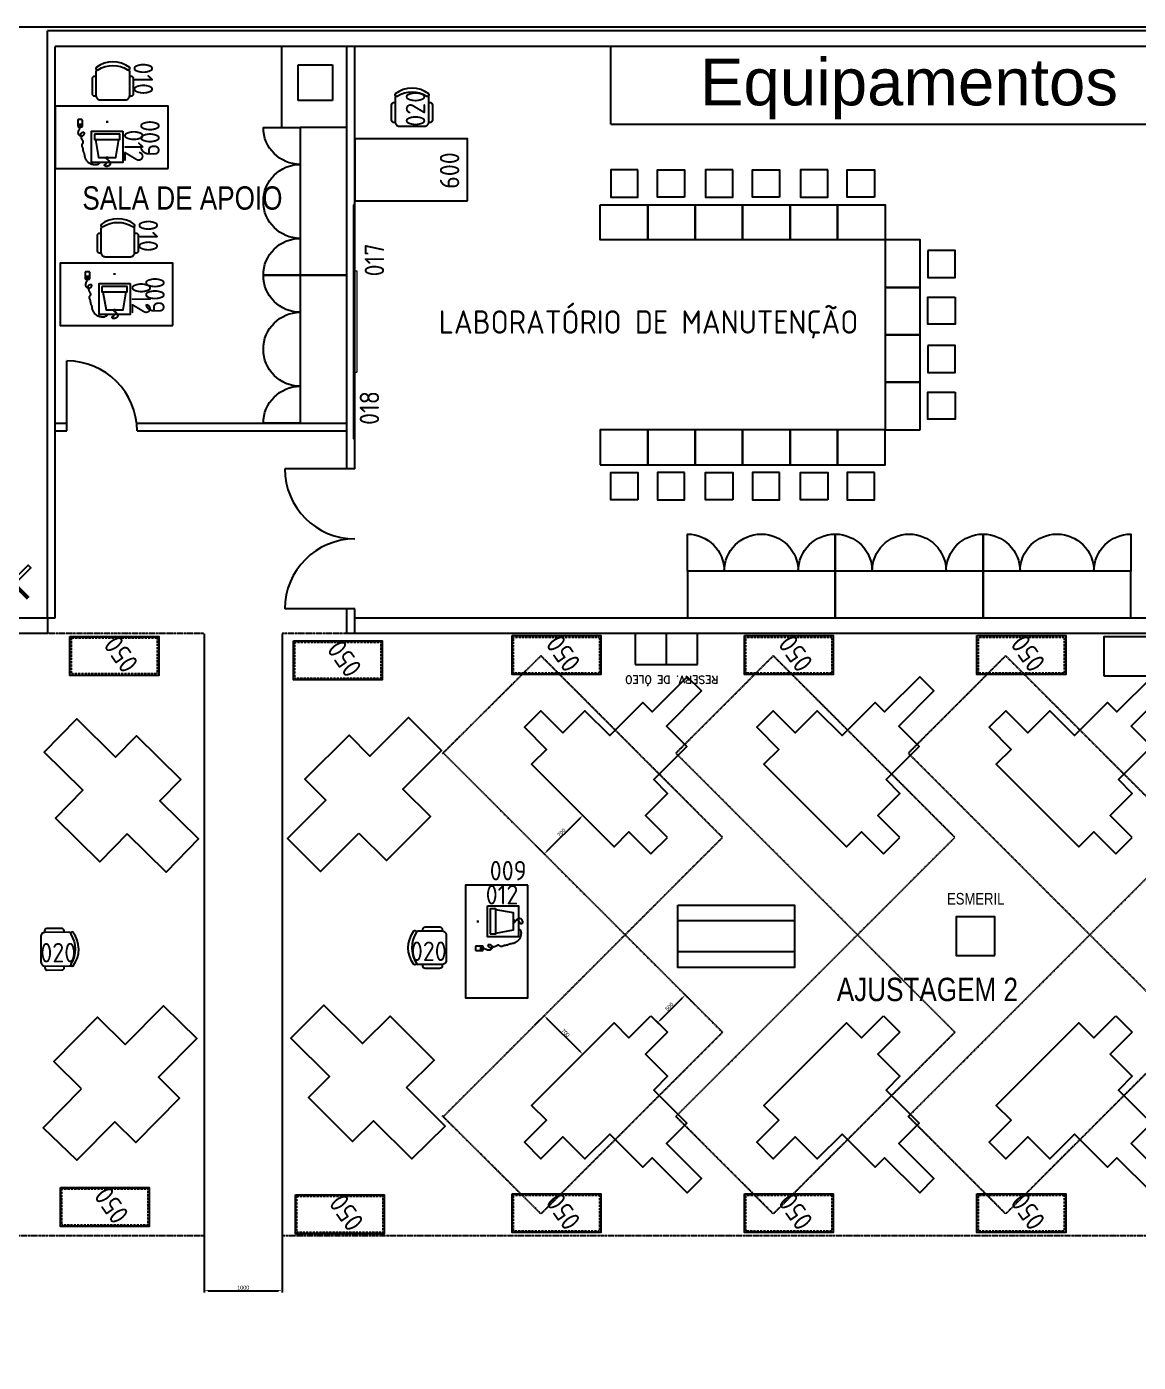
# Model space of a CAD drawing. Header units: millimetres. Extents: x 18768 to 1484868, y -11027 to 520152.
# Drawn here: x 1398761 to 1413044, y 156660 to 173819 of the extents above; entities that cross this region are included whole.
import ezdxf
from ezdxf.enums import TextEntityAlignment as Align

# ---------------------------------------------------------------- set-up
doc = ezdxf.new("R2010")
doc.units = ezdxf.units.MM
for name, pattern in [('DASHED2', [9.525, 6.35, -3.175]), ('DIVIDE', [2.15, 1.5, -0.2, 0.05, -0.15, 0.05, -0.2]), ('HIDDEN', [0.375, 0.25, -0.125]), ('HIDDEN2', [4.7625, 3.175, -1.5875])]:
    doc.linetypes.add(name, pattern=pattern)
for name, color, linetype in [('3-MAQUINAS', 5, 'Continuous'), ('4-MOBILIA', 4, 'Continuous'), ('8-TEXTO-DETALHES', 6, 'Continuous'), ('L025-CONTORNO', 7, 'Continuous'), ('L025-IMAGIN', 1, 'DIVIDE'), ('L025-TEXTO', 7, 'Continuous'), ('L035-ARRANJO-ADQUIRIR', 102, 'Continuous'), ('L035-ARRANJO-EXISTENTE', 180, 'Continuous'), ('L035-TEXTO', 40, 'Continuous'), ('PAREDES', 7, 'Continuous')]:
    doc.layers.add(name, color=color, linetype=linetype)
doc.layers.add('L035-DEMOLIÇÃO', color=40, linetype='Continuous', plot=False)
doc.styles.add('ISO-CP--25', font='isocp.shx', dxfattribs={"height": 250})
doc.styles.add('ISO-CP--35', font='isocp.shx', dxfattribs={"height": 350})
doc.styles.add('ROMANS', font='romans', dxfattribs={"width": 0.8, "height": 300})
doc.styles.get("Standard").update_dxf_attribs({"font": 'arial.ttf'})
doc.dimstyles.new('Anotativo', dxfattribs={"dimscale": 0, "dimtxt": 2.5, "dimasz": 2.5, "dimexe": 1.25, "dimexo": 0.625, "dimtad": 1, "dimtxsty": 'Standard', "dimcen": 2.5, "dimadec": 0, "dimazin": 0, "dimtfac": 1, "dimtmove": 0, "dimatfit": 3, "dimfxl": 1, "dimarcsym": 0})

# ---------------------------------------------------------------- blocks, each defined once
blk = doc.blocks.new('Bicicleta')
for points in [[(-1.142, 1.121), (-1.121, 1.142), (-0.944, 0.965), (-0.965, 0.944)], [(-0.788, 0.767), (-0.767, 0.788), (-0.944, 0.965), (-0.965, 0.944)], [(-0.011, -0.011), (0.011, 0.011), (-0.166, 0.187), (-0.187, 0.166)]]:
    blk.add_hatch(color=256).paths.add_polyline_path(points)
for p, q in [((-0.965, 0.944), (-1.142, 1.121)), ((-0.944, 0.965), (-1.121, 1.142)), ((-0.965, 0.944), (-0.788, 0.767)), ((-0.944, 0.965), (-0.767, 0.788)), ((-0.166, 0.187), (0.011, 0.011)), ((-0.187, 0.166), (-0.011, -0.011))]:
    blk.add_line(p, q)
at = {"color": 1}
for points in [[(-0.707, 0.636), (-1.167, 1.096), (-1.096, 1.167), (-0.636, 0.707)], [(-0.518, 0.589), (-0.177, 0.247), (0, 0.424), (0.035, 0.389), (-0.389, -0.035), (-0.424, 0), (-0.247, 0.177), (-0.615, 0.545)]]:
    blk.add_lwpolyline(points, dxfattribs=at)
blk.add_lwpolyline([(-0.714, 0.556, -0.686338), (-0.736, 0.607), (-0.595, 0.749, -0.686338), (-0.544, 0.726, 0.152911), (-0.499, 0.552, -0.794326), (-0.54, 0.511, 0.152911)], format="xyb", close=True, dxfattribs=at)
blk = doc.blocks.new('BL_SENAI_id9320211380')
at = {"layer": 'L035-ARRANJO-ADQUIRIR', "color": 0}
for points in [[(-38, 199), (-58, 199, 0.414214), (-88, 169), (-88, -21, 0.414214), (-58, -51), (-38, -51)], [(388, -137, 0.129448), (395, -110), (395, 195, 0.414214), (341, 249), (16, 249, 0.414214), (-38, 195), (-38, -112, 0.120944), (-32, -137)], [(395, -51), (415, -51, 0.414214), (445, -21), (445, 169, 0.414214), (415, 199), (395, 199)], [(368, -137, -0.290756), (-12, -137, 0.829608), (-38, -166, 0.333333), (394, -166, 0.829608), (368, -137)]]:
    blk.add_lwpolyline(points, format="xyb", dxfattribs=at)
at = {"layer": 'L025-TEXTO', "style": 'ISO-CP--25'}
blk.add_attdef('rmp_mt_codmaterial', (15, 15), '', height=40, dxfattribs=at)
at = {"layer": 'L025-TEXTO', "style": 'ISO-CP--25', "flags": 1}
for tag in ['rmp_mt_nomeunid', 'rmp_mt_potencia', 'rmp_mt_cod']:
    blk.add_attdef(tag, (15, 15), '', height=40, dxfattribs=at)
blk = doc.blocks.new('BL_SENAI_id9320220810')
at = {"layer": 'L025-CONTORNO', "color": 0}
blk.add_lwpolyline([(-688, 238), (112, 238), (112, 1688), (-688, 1688)], close=True, dxfattribs=at)
at = {"layer": 'L025-TEXTO', "style": 'ISO-CP--25'}
blk.add_attdef('rmp_mt_codmaterial', (15, 15), '', height=40, dxfattribs=at)
at = {"layer": 'L025-TEXTO', "style": 'ISO-CP--25', "flags": 1}
for tag in ['rmp_mt_nomeunid', 'rmp_mt_potencia', 'rmp_mt_cod']:
    blk.add_attdef(tag, (15, 15), '', height=40, dxfattribs=at)
blk = doc.blocks.new('*D274')
at = {"color": 0, "lineweight": -2, "transparency": 16777216}
for p, q in [((1405292, 160994), (1405429, 161130)), ((1405871, 160653), (1405446, 161077)), ((1405787, 160499), (1405924, 160635))]:
    blk.add_line(p, q, dxfattribs=at)
at = {"color": 0, "lineweight": 15, "transparency": 16777216}
for points in [[(1405452, 161083), (1405440, 161071), (1405411, 161112)], [(1405877, 160659), (1405865, 160647), (1405906, 160617)]]:
    blk.add_solid(points, dxfattribs=at)
at = {"layer": 'DEFPOINTS', "color": 0, "lineweight": 15, "transparency": 16777216}
for p in [(1405284, 160985), (1405411, 161112), (1405779, 160490)]:
    blk.add_point(p, dxfattribs=at)
at = {"color": 0, "transparency": 16777216, "insert": (1405685, 160892), "char_height": 50, "attachment_point": 5, "rotation": 315}
blk.add_mtext('700', dxfattribs=at)
blk = doc.blocks.new('*D275')
at = {"color": 0, "lineweight": -2, "transparency": 16777216}
for p, q in [((1406905, 161061), (1407188, 161344)), ((1407339, 161263), (1407205, 161397)), ((1406986, 160909), (1406852, 161043))]:
    blk.add_line(p, q, dxfattribs=at)
at = {"color": 0, "lineweight": 15, "transparency": 16777216}
for points in [[(1407182, 161350), (1407194, 161338), (1407223, 161379)], [(1406899, 161067), (1406911, 161055), (1406869, 161025)]]:
    blk.add_solid(points, dxfattribs=at)
at = {"layer": 'DEFPOINTS', "color": 0, "lineweight": 15, "transparency": 16777216}
for p in [(1407223, 161379), (1407348, 161254), (1406995, 160900)]:
    blk.add_point(p, dxfattribs=at)
at = {"color": 0, "transparency": 16777216, "insert": (1407019, 161229), "char_height": 50, "attachment_point": 5, "rotation": 45}
blk.add_mtext('500', dxfattribs=at)
blk = doc.blocks.new('BL_SENAI_id9320230820')
at = {"layer": 'L035-ARRANJO-EXISTENTE', "color": 0}
blk.add_lwpolyline([(-449, -183), (691, -183), (691, 317), (-449, 317)], close=True, dxfattribs=at)
at = {"layer": 'L035-ARRANJO-EXISTENTE', "color": 0, "linetype": 'HIDDEN2'}
blk.add_lwpolyline([(-431, -165), (673, -165), (673, 299), (-431, 299)], close=True, dxfattribs=at)
at = {"layer": 'L025-TEXTO', "style": 'ISO-CP--25'}
blk.add_attdef('rmp_mt_codmaterial', (15, 15), '', height=40, dxfattribs=at)
at = {"layer": 'L025-TEXTO', "style": 'ISO-CP--25', "flags": 1}
for tag in ['rmp_mt_nomeunid', 'rmp_mt_potencia', 'rmp_mt_cod']:
    blk.add_attdef(tag, (15, 15), '', height=40, dxfattribs=at)
blk = doc.blocks.new('BL_SENAI_id9320210400')
at = {"layer": 'L035-ARRANJO-ADQUIRIR', "color": 0}
for points in [[(-690, 550, -0.290756), (-310, 550, 0.829608), (-284, 579, 0.333333), (-716, 579, 0.829608), (-690, 550)], [(-710, 550, 0.129448), (-717, 523), (-717, 219, 0.414214), (-663, 164), (-338, 164, 0.414214), (-284, 219), (-284, 525, 0.120944), (-290, 550)], [(-717, 464), (-737, 464, 0.414214), (-767, 434), (-767, 244, 0.414214), (-737, 214), (-717, 214)], [(-284, 214), (-264, 214, 0.414214), (-234, 244), (-234, 434, 0.414214), (-264, 464), (-284, 464)]]:
    blk.add_lwpolyline(points, format="xyb", dxfattribs=at)
at = {"layer": 'L025-TEXTO', "style": 'ISO-CP--25'}
blk.add_attdef('rmp_mt_codmaterial', (15, 15), '', height=40, dxfattribs=at)
at = {"layer": 'L025-TEXTO', "style": 'ISO-CP--25', "flags": 1}
for tag in ['rmp_mt_nomeunid', 'rmp_mt_potencia', 'rmp_mt_cod']:
    blk.add_attdef(tag, (15, 15), '', height=40, dxfattribs=at)
blk = doc.blocks.new('*D276')
at = {"color": 0, "lineweight": -2, "transparency": 16777216}
for p, q in [((1405787, 163805), (1405924, 163668)), ((1405871, 163651), (1405446, 163226)), ((1405292, 163310), (1405429, 163173))]:
    blk.add_line(p, q, dxfattribs=at)
at = {"color": 0, "lineweight": 15, "transparency": 16777216}
for points in [[(1405865, 163657), (1405877, 163645), (1405906, 163686)], [(1405440, 163232), (1405452, 163221), (1405411, 163191)]]:
    blk.add_solid(points, dxfattribs=at)
at = {"layer": 'DEFPOINTS', "color": 0, "lineweight": 15, "transparency": 16777216}
for p in [(1405779, 163813), (1405284, 163318), (1405411, 163191)]:
    blk.add_point(p, dxfattribs=at)
at = {"color": 0, "transparency": 16777216, "insert": (1405632, 163465), "char_height": 50, "attachment_point": 5, "rotation": 45}
blk.add_mtext('700', dxfattribs=at)
blk = doc.blocks.new('BL_SENAI_id9300159197')
at = {"layer": 'L025-CONTORNO', "color": 0, "linetype": 'HIDDEN', "lineweight": 9}
blk.add_lwpolyline([(-650, -50), (650, -50), (650, 0), (-650, 0)], close=True, dxfattribs=at)
at = {"layer": 'L025-TEXTO', "lineweight": 9, "style": 'ISO-CP--25'}
blk.add_attdef('rmp_mt_codmaterial', (15, 15), '', height=40, dxfattribs=at)
at = {"layer": 'L025-TEXTO', "lineweight": 9, "style": 'ISO-CP--25', "flags": 1}
for tag in ['rmp_mt_nomeunid', 'rmp_mt_potencia', 'rmp_mt_cod']:
    blk.add_attdef(tag, (15, 15), '', height=40, dxfattribs=at)
blk = doc.blocks.new('BL_SENAI_id9320290690')
at = {"layer": 'L025-CONTORNO', "color": 0}
blk.add_lwpolyline([(-3131, 134), (-131, 134), (-131, 152), (-3131, 152)], close=True, dxfattribs=at)
at = {"layer": 'L025-TEXTO', "style": 'ISO-CP--25'}
blk.add_attdef('rmp_mt_codmaterial', (15, 15), '', height=40, dxfattribs=at)
at = {"layer": 'L025-TEXTO', "style": 'ISO-CP--25', "flags": 1}
for tag in ['rmp_mt_nomeunid', 'rmp_mt_potencia', 'rmp_mt_cod']:
    blk.add_attdef(tag, (15, 15), '', height=40, dxfattribs=at)
blk = doc.blocks.new('BL_SENAI_id9370710510')
at = {"layer": 'L035-ARRANJO-ADQUIRIR', "color": 0}
for p, q in [((542, 174), (498, 174)), ((185, 107), (161, 107)), ((173, 95), (173, 119)), ((491, 168), (491, 85)), ((491, 142), (549, 142)), ((491, 141), (549, 141)), ((495, 168), (495, 145)), ((511, 168), (495, 168)), ((495, 145), (511, 145)), ((498, 78), (542, 78)), ((511, 145), (511, 168)), ((529, 168), (512, 168)), ((512, 168), (512, 145)), ((512, 145), (529, 145)), ((529, 145), (529, 168)), ((530, 168), (530, 145)), ((546, 168), (530, 168)), ((530, 145), (546, 145)), ((546, 145), (546, 168)), ((549, 85), (549, 168))]:
    blk.add_line(p, q, dxfattribs=at)
for points in [[(-27, 229), (-27, 629), (373, 629), (373, 229)], [(162, 566), (184, 566), (184, 581), (162, 581)], [(335, 266), (335, 336), (10, 336), (10, 266)]]:
    blk.add_lwpolyline(points, close=True, dxfattribs=at)
for points in [[(323, 336), (283, 566), (63, 566), (23, 336)], [(173, 581), (172, 586), (170, 590), (168, 593), (165, 596), (162, 598), (160, 599), (158, 600), (156, 602), (154, 603), (153, 604), (152, 606), (152, 607), (152, 609), (151, 610), (151, 611), (150, 612), (149, 613), (148, 614), (146, 615), (145, 616), (143, 617), (141, 618), (139, 620), (138, 622), (136, 624), (135, 627), (134, 630), (133, 633), (133, 637), (133, 640), (133, 644), (133, 647), (134, 650), (134, 653), (135, 656), (137, 658), (138, 661), (140, 663), (142, 665), (144, 667), (146, 668), (148, 670), (151, 671), (153, 672), (156, 673), (158, 674), (160, 675), (162, 676), (164, 676), (166, 677), (168, 678), (170, 678), (172, 679), (174, 679), (175, 679), (177, 680), (179, 680), (180, 680), (182, 680), (183, 680), (185, 680), (187, 680), (189, 679), (190, 679), (192, 678), (194, 678), (195, 677), (197, 676), (199, 675), (200, 674), (201, 672), (203, 671), (204, 670), (205, 669), (205, 667), (206, 666), (206, 665), (206, 664), (206, 663), (206, 662), (205, 660), (205, 659), (204, 658), (203, 658), (201, 657), (200, 656), (199, 655), (197, 654), (196, 653), (194, 653), (193, 652), (191, 651), (190, 650), (189, 649), (187, 648), (186, 647), (185, 645), (184, 644), (183, 642), (182, 640), (181, 637), (179, 635), (176, 632), (173, 629)], [(268, 629), (272, 638), (277, 645), (282, 650), (288, 655), (294, 657), (300, 659), (307, 661), (313, 661), (320, 662), (326, 662), (332, 661), (338, 661), (343, 660), (349, 659), (355, 658), (360, 657), (366, 656), (371, 654), (377, 652), (382, 651), (387, 649), (392, 646), (397, 644), (402, 641), (406, 637), (411, 634), (415, 630), (419, 626), (422, 621), (426, 617), (430, 612), (433, 607), (437, 602), (440, 597), (443, 591), (447, 586), (449, 580), (452, 575), (454, 570), (456, 565), (457, 560), (458, 555), (459, 550), (460, 545), (460, 540), (461, 535), (461, 531), (462, 526), (464, 521), (466, 516), (467, 511), (470, 507), (472, 502), (474, 496), (475, 491), (477, 486), (478, 481), (479, 475), (480, 470), (481, 465), (481, 459), (482, 454), (483, 449), (484, 445), (486, 440), (487, 436), (489, 432), (491, 428), (492, 425), (494, 421), (495, 418), (496, 415), (496, 411), (496, 408), (496, 405), (495, 402), (494, 398), (493, 395), (492, 393), (490, 390), (488, 387), (486, 385), (484, 382), (482, 380), (481, 377), (480, 375), (479, 372), (479, 369), (479, 366), (479, 362), (481, 359), (482, 355), (484, 352), (486, 348), (488, 345), (490, 342), (492, 338), (493, 336), (495, 333), (497, 331), (498, 329), (499, 327), (500, 326), (501, 325), (501, 325), (501, 324), (501, 324), (501, 324), (501, 324), (500, 323), (500, 322), (501, 319), (501, 316), (502, 312), (503, 308), (504, 303), (505, 298), (506, 293), (507, 287), (508, 283), (509, 278), (510, 275), (511, 271), (511, 268), (511, 265), (510, 262), (509, 259), (507, 257), (505, 254), (502, 251), (498, 248), (495, 246), (491, 244), (487, 242), (483, 241), (480, 241), (477, 241), (475, 242), (473, 243), (471, 245), (470, 247), (469, 250), (469, 253), (469, 256), (469, 259), (470, 262), (471, 265), (472, 268), (473, 271), (475, 274), (477, 277), (479, 280), (482, 283), (485, 286), (488, 289), (491, 291), (495, 293), (498, 294), (503, 294), (507, 293), (512, 292), (517, 290), (522, 287), (527, 283), (531, 279), (536, 274), (539, 269), (542, 263), (543, 257), (544, 251), (544, 245), (543, 239), (542, 233), (540, 227), (538, 221), (536, 216), (533, 210), (530, 205), (528, 199), (525, 194), (523, 189), (521, 183), (520, 177), (520, 174)]]:
    blk.add_lwpolyline(points, dxfattribs=at)
for centre, start, end in [((498, 168), 90, 180), ((542, 168), 0, 90), ((498, 85), 180, 270), ((542, 85), 270, 0)]:
    blk.add_arc(centre, 6.72, start, end, dxfattribs=at)
at = {"layer": 'L025-TEXTO', "style": 'ISO-CP--25'}
blk.add_attdef('rmp_mt_codmaterial', (15, 15), '', height=40, dxfattribs=at)
at = {"layer": 'L025-TEXTO', "style": 'ISO-CP--25', "flags": 1}
for tag in ['rmp_mt_nomeunid', 'rmp_mt_potencia', 'rmp_mt_cod']:
    blk.add_attdef(tag, (15, 15), '', height=40, dxfattribs=at)
blk = doc.blocks.new('*D314')
at = {"layer": 'DEFPOINTS', "color": 0, "linetype": 'ByBlock', "lineweight": 15, "transparency": 16777216}
for p in [(1401043, 166025), (1402043, 166025), (1402043, 157580)]:
    blk.add_point(p, dxfattribs=at)
at = {"layer": 'PAREDES', "color": 0, "linetype": 'ByBlock', "lineweight": -2, "transparency": 16777216}
for p, q in [((1401043, 166012), (1401043, 157555)), ((1402043, 166012), (1402043, 157555)), ((1401093, 157580), (1401993, 157580))]:
    blk.add_line(p, q, dxfattribs=at)
at = {"layer": 'PAREDES', "color": 0, "linetype": 'ByBlock', "lineweight": 15, "transparency": 16777216}
for points in [[(1401093, 157588), (1401093, 157572), (1401043, 157580)], [(1401993, 157588), (1401993, 157572), (1402043, 157580)]]:
    blk.add_solid(points, dxfattribs=at)
at = {"layer": 'PAREDES', "color": 0, "linetype": 'ByBlock', "lineweight": 15, "transparency": 16777216, "insert": (1401543, 157618), "char_height": 50, "attachment_point": 5}
blk.add_mtext('1000', dxfattribs=at)

msp = doc.modelspace()

# ---------------------------------------------------------------- linework, layer by layer
for p, q in [((1402040, 172524.6), (1402040, 173564.6)), ((1406265, 172564.6), (1406265, 173564.6)), ((1402250, 173330), (1402690, 173330)), ((1402250, 172870), (1402250, 173330)), ((1402690, 173330), (1402690, 172870)), ((1402690, 172870), (1402250, 172870)), ((1406265, 172564.6), (1413153.298, 172564.6)), ((1399278.496, 168624.6), (1399278.496, 169524.6)), ((1402977.67, 168138.889), (1402077.67, 168138.889)), ((1402977.67, 166338.889), (1402077.67, 166338.889)), ((1399026.446, 166224.6), (1399026.446, 166024.6)), ((1406782.627, 163191.205), (1406994.759, 163403.337)), ((1409768.592, 163191.205), (1409980.724, 163403.337)), ((1412754.557, 163191.205), (1412966.689, 163403.337)), ((1407127.537, 162333.941), (1408627.537, 162333.941)), ((1408627.537, 161933.941), (1407127.537, 161933.941)), ((1406782.627, 161112.311), (1406994.759, 160900.179)), ((1409768.592, 161112.311), (1409980.724, 160900.179)), ((1412754.557, 161112.311), (1412966.689, 160900.179))]:
    msp.add_line(p, q)
at = {"color": 1}
msp.add_line((1399026.446, 166224.6), (1399026.446, 166024.6), dxfattribs=at)
at = {"color": 1, "linetype": 'DASHED2'}
for p, q in [((1405368.413, 165736.789), (1404097.544, 164473.34)), ((1407701.865, 163403.337), (1405368.413, 165736.789)), ((1408354.378, 165736.789), (1407102.799, 164485.21)), ((1410687.83, 163403.337), (1408354.378, 165736.789)), ((1411340.343, 165736.789), (1410088.764, 164485.21)), ((1413673.795, 163403.337), (1411340.343, 165736.789)), ((1404116.834, 164485.21), (1406450.286, 162151.758)), ((1407102.799, 164485.21), (1409436.251, 162151.758)), ((1410088.764, 164485.21), (1412422.216, 162151.758)), ((1406450.286, 162151.758), (1407701.865, 163403.337)), ((1409436.251, 162151.758), (1410687.83, 163403.337)), ((1412422.216, 162151.758), (1413673.795, 163403.337)), ((1404116.834, 159818.305), (1406450.286, 162151.758)), ((1406450.286, 162151.758), (1407701.865, 160900.179)), ((1407102.799, 159818.305), (1409436.251, 162151.758)), ((1409436.251, 162151.758), (1410687.83, 160900.179)), ((1410088.764, 159818.305), (1412422.216, 162151.758)), ((1412422.216, 162151.758), (1413673.795, 160900.179)), ((1407701.865, 160900.179), (1405368.413, 158566.726)), ((1410687.83, 160900.179), (1408354.378, 158566.726)), ((1413673.795, 160900.179), (1411340.343, 158566.726)), ((1405368.413, 158566.726), (1404097.544, 159830.176)), ((1408354.378, 158566.726), (1407102.799, 159818.305)), ((1411340.343, 158566.726), (1410088.764, 159818.305))]:
    msp.add_line(p, q, dxfattribs=at)
at = {"color": 2}
for points in [[(1402276.446, 170624.6), (1401801.446, 170624.6, -0.414213562), (1402276.446, 171099.6, -0.414213562), (1401801.446, 171574.6, -0.414213562), (1402276.446, 172049.6, -0.414213562), (1401801.446, 172524.6), (1402276.446, 172524.6)], [(1402276.446, 168724.6), (1401801.446, 168724.6, -0.414213562), (1402276.446, 169199.6, -0.414213562), (1401801.446, 169674.6, -0.414213562), (1402276.446, 170149.6, -0.414213562), (1401801.446, 170624.6), (1402276.446, 170624.6)], [(1407250, 166824.6), (1407250, 167299.6, -0.414213562), (1407725, 166824.6, -0.414213562), (1408200, 167299.6, -0.414213562), (1408675, 166824.6, -0.414213562), (1409150, 167299.6), (1409150, 166824.6)], [(1409150, 166824.6), (1409150, 167299.6, -0.414213562), (1409625, 166824.6, -0.414213562), (1410100, 167299.6, -0.414213562), (1410575, 166824.6, -0.414213562), (1411050, 167299.6), (1411050, 166824.6)], [(1411050, 166824.6), (1411050, 167299.6, -0.414213562), (1411525, 166824.6, -0.414213562), (1412000, 167299.6, -0.414213562), (1412475, 166824.6, -0.414213562), (1412950, 167299.6), (1412950, 166824.6)]]:
    msp.add_lwpolyline(points, format="xyb", dxfattribs=at)
for points in [[(1402876.446, 170624.6), (1402876.446, 172524.6), (1402276.446, 172524.6), (1402276.446, 170624.6)], [(1402876.446, 168724.6), (1402876.446, 170624.6), (1402276.446, 170624.6), (1402276.446, 168724.6)], [(1407250, 166224.6), (1409150, 166224.6), (1409150, 166824.6), (1407250, 166824.6)], [(1409150, 166224.6), (1411050, 166224.6), (1411050, 166824.6), (1409150, 166824.6)], [(1411050, 166224.6), (1412950, 166224.6), (1412950, 166824.6), (1411050, 166824.6)], [(1412599.702, 165478.056), (1413599.702, 165478.056), (1413599.702, 165978.056), (1412599.702, 165978.056)], [(1400052.106, 163447.076), (1399701.306, 163090.791), (1399131.25, 163652.072), (1399482.05, 164008.356), (1398983.251, 164499.477), (1399404.212, 164927.019), (1399903.008, 164435.896), (1400169.617, 164706.673), (1400739.67, 164145.389), (1400473.061, 163874.612), (1400969.233, 163386.073), (1400550.905, 162955.955)], [(1403029.53, 163458.623), (1403383.083, 163105.069), (1403948.769, 163670.755), (1403595.215, 164024.308), (1404090.19, 164519.283), (1403665.926, 164943.547), (1403170.954, 164448.57), (1402902.253, 164717.27), (1402336.571, 164151.582), (1402605.271, 163882.881), (1402112.904, 163390.509), (1402534.555, 162963.648)], [(1407127.537, 162533.941), (1408627.537, 162533.941), (1408627.537, 161733.941), (1407127.537, 161733.941)], [(1411202.509, 161883.941), (1411202.509, 162383.941), (1410702.509, 162383.941), (1410702.509, 161883.941)], [(1399465.538, 160172.058), (1399109.253, 160522.858), (1399670.534, 161092.914), (1400026.819, 160742.114), (1400517.94, 161240.913), (1400945.482, 160819.952), (1400454.358, 160321.156), (1400725.135, 160054.547), (1400163.851, 159484.494), (1399893.075, 159751.103), (1399404.536, 159254.931), (1398974.417, 159673.259)], [(1403641.482, 160188.253), (1403995.036, 160541.806), (1403429.35, 161107.492), (1403075.797, 160753.938), (1402580.822, 161248.913), (1402156.558, 160824.649), (1402651.535, 160329.677), (1402382.835, 160060.976), (1402948.523, 159495.294), (1403217.224, 159763.994), (1403709.596, 159271.627), (1404136.457, 159693.278)]]:
    msp.add_lwpolyline(points, close=True)
for points in [[(1406994.759, 163403.337), (1406711.916, 163686.18), (1406994.759, 163969.022), (1406817.982, 164145.799), (1407242.246, 164570.063), (1406980.616, 164831.693), (1407433.165, 165284.241), (1407249.317, 165468.089), (1406796.769, 165015.54), (1406676.561, 165135.748), (1406252.297, 164711.484), (1405934.098, 165029.682), (1405651.256, 164746.84), (1405368.413, 165029.682), (1405156.281, 164817.55), (1405439.124, 164534.708), (1405248.205, 164343.789), (1406308.865, 163283.129), (1406499.784, 163474.048), (1406782.627, 163191.205)], [(1409980.724, 163403.337), (1409697.881, 163686.18), (1409980.724, 163969.022), (1409803.947, 164145.799), (1410228.211, 164570.063), (1409966.581, 164831.693), (1410419.13, 165284.241), (1410235.282, 165468.089), (1409782.734, 165015.54), (1409662.526, 165135.748), (1409238.262, 164711.484), (1408920.063, 165029.682), (1408637.221, 164746.84), (1408354.378, 165029.682), (1408142.246, 164817.55), (1408425.089, 164534.708), (1408234.17, 164343.789), (1409294.83, 163283.129), (1409485.749, 163474.048), (1409768.592, 163191.205)], [(1412966.689, 163403.337), (1412683.846, 163686.18), (1412966.689, 163969.022), (1412789.912, 164145.799), (1413214.176, 164570.063), (1412952.546, 164831.693), (1413405.095, 165284.241), (1413221.247, 165468.089), (1412768.699, 165015.54), (1412648.491, 165135.748), (1412224.227, 164711.484), (1411906.028, 165029.682), (1411623.186, 164746.84), (1411340.343, 165029.682), (1411128.211, 164817.55), (1411411.054, 164534.708), (1411220.135, 164343.789), (1412280.795, 163283.129), (1412471.714, 163474.048), (1412754.557, 163191.205)], [(1406994.759, 160900.179), (1406711.916, 160617.336), (1406994.759, 160334.493), (1406817.982, 160157.717), (1407242.246, 159733.453), (1406980.616, 159471.823), (1407433.165, 159019.275), (1407249.317, 158835.427), (1406796.769, 159287.975), (1406676.561, 159167.767), (1406252.297, 159592.031), (1405934.098, 159273.833), (1405651.256, 159556.676), (1405368.413, 159273.833), (1405156.281, 159485.965), (1405439.124, 159768.808), (1405248.205, 159959.727), (1406308.865, 161020.387), (1406499.784, 160829.468), (1406782.627, 161112.311)], [(1409980.724, 160900.179), (1409697.881, 160617.336), (1409980.724, 160334.493), (1409803.947, 160157.717), (1410228.211, 159733.453), (1409966.581, 159471.823), (1410419.13, 159019.275), (1410235.282, 158835.427), (1409782.734, 159287.975), (1409662.526, 159167.767), (1409238.262, 159592.031), (1408920.063, 159273.833), (1408637.221, 159556.676), (1408354.378, 159273.833), (1408142.246, 159485.965), (1408425.089, 159768.808), (1408234.17, 159959.727), (1409294.83, 161020.387), (1409485.749, 160829.468), (1409768.592, 161112.311)], [(1412966.689, 160900.179), (1412683.846, 160617.336), (1412966.689, 160334.493), (1412789.912, 160157.717), (1413214.176, 159733.453), (1412952.546, 159471.823), (1413405.095, 159019.275), (1413221.247, 158835.427), (1412768.699, 159287.975), (1412648.491, 159167.767), (1412224.227, 159592.031), (1411906.028, 159273.833), (1411623.186, 159556.676), (1411340.343, 159273.833), (1411128.211, 159485.965), (1411411.054, 159768.808), (1411220.135, 159959.727), (1412280.795, 161020.387), (1412471.714, 160829.468), (1412754.557, 161112.311)]]:
    msp.add_lwpolyline(points)
for centre, start, end in [((1399278.496, 168624.6), 0, 90), ((1402977.67, 168138.889), 180, 270), ((1402977.67, 166338.889), 90, 180)]:
    msp.add_arc(centre, 900, start, end)
at = {"layer": '3-MAQUINAS'}
for p, q in [((1406580, 166024.6), (1406580, 165624.6)), ((1406980, 166024.6), (1406580, 166024.6)), ((1407380, 166024.6), (1406980, 166024.6)), ((1406980, 165624.6), (1406980, 166024.6)), ((1407380, 165624.6), (1407380, 166024.6)), ((1406580, 165624.6), (1406980, 165624.6)), ((1406980, 165624.6), (1407380, 165624.6))]:
    msp.add_line(p, q, dxfattribs=at)
at = {"layer": '4-MOBILIA', "linetype": 'Continuous'}
for points in [[(1406615, 171980), (1406265, 171980), (1406265, 171630), (1406615, 171630)], [(1407215, 171630), (1406865, 171630), (1406865, 171980), (1407215, 171980)], [(1407835, 171980), (1407485, 171980), (1407485, 171630), (1407835, 171630)], [(1408435, 171630), (1408085, 171630), (1408085, 171980), (1408435, 171980)], [(1409055, 171980), (1408705, 171980), (1408705, 171630), (1409055, 171630)], [(1409655, 171630), (1409305, 171630), (1409305, 171980), (1409655, 171980)], [(1410340, 170945), (1410340, 170595), (1410690, 170595), (1410690, 170945)], [(1410690, 170345), (1410690, 169995), (1410340, 169995), (1410340, 170345)], [(1410340, 169725), (1410340, 169375), (1410690, 169375), (1410690, 169725)], [(1410690, 169125), (1410690, 168775), (1410340, 168775), (1410340, 169125)], [(1406615, 167740), (1406265, 167740), (1406265, 168090), (1406615, 168090)], [(1407215, 168090), (1406865, 168090), (1406865, 167740), (1407215, 167740)], [(1407835, 167740), (1407485, 167740), (1407485, 168090), (1407835, 168090)], [(1408435, 168090), (1408085, 168090), (1408085, 167740), (1408435, 167740)], [(1409055, 167740), (1408705, 167740), (1408705, 168090), (1409055, 168090)], [(1409655, 168090), (1409305, 168090), (1409305, 167740), (1409655, 167740)]]:
    msp.add_lwpolyline(points, close=True, dxfattribs=at)
at = {"layer": '4-MOBILIA'}
for points in [[(1406130, 171530), (1406740, 171530), (1407350, 171530), (1407350, 171080), (1406740, 171080), (1406130, 171080)], [(1406740, 171530), (1406740, 171080)], [(1407350, 171530), (1407960, 171530), (1408570, 171530), (1408570, 171080), (1407960, 171080), (1407350, 171080)], [(1407960, 171530), (1407960, 171080)], [(1408570, 171530), (1409180, 171530), (1409790, 171530), (1409790, 171080), (1409180, 171080), (1408570, 171080)], [(1409180, 171530), (1409180, 171080)], [(1410240, 169860), (1410240, 170470), (1410240, 171080), (1409790, 171080), (1409790, 170470), (1409790, 169860)], [(1410240, 170470), (1409790, 170470)], [(1410240, 168640), (1410240, 169250), (1410240, 169860), (1409790, 169860), (1409790, 169250), (1409790, 168640)], [(1410240, 169250), (1409790, 169250)], [(1406130, 168190), (1406740, 168190), (1407350, 168190), (1407350, 168640), (1406740, 168640), (1406130, 168640)], [(1406740, 168190), (1406740, 168640)], [(1407350, 168190), (1407960, 168190), (1408570, 168190), (1408570, 168640), (1407960, 168640), (1407350, 168640)], [(1407960, 168190), (1407960, 168640)], [(1408570, 168190), (1409180, 168190), (1409790, 168190), (1409790, 168640), (1409180, 168640), (1408570, 168640)], [(1409180, 168190), (1409180, 168640)]]:
    msp.add_lwpolyline(points, close=True, dxfattribs=at)
at = {"layer": 'L025-IMAGIN'}
for p, q in [((1401043.1, 166024.6), (1399026.446, 166024.6)), ((1401043.1, 166024.6), (1401043.1, 158284.6)), ((1402043.1, 166024.6), (1402043.1, 158284.6)), ((1402876.446, 166024.6), (1402043.1, 166024.6)), ((1401043.1, 158284.6), (1382003.298, 158284.6)), ((1421629.298, 158284.6), (1402043.1, 158284.6))]:
    msp.add_line(p, q, dxfattribs=at)
at = {"layer": 'L035-DEMOLIÇÃO', "linetype": 'ByBlock', "lineweight": -2}
msp.add_lwpolyline([(1437540.298, 136290.012), (1345642.017, 136290.012), (1345642.017, 173818.605), (1437540.298, 173818.605)], close=True, dxfattribs=at)
at = {"layer": 'PAREDES', "ltscale": 0.01}
for p, q in [((1399026.446, 166224.6), (1399026.446, 173764.6)), ((1399126.446, 166224.6), (1399126.446, 173564.6)), ((1402876.446, 168138.889), (1402876.446, 173564.6)), ((1402976.446, 168138.889), (1402976.446, 173564.6)), ((1402876.446, 167233.179), (1402876.446, 167244.6)), ((1402876.446, 166024.6), (1402876.446, 166338.889)), ((1402976.446, 166024.6), (1402976.446, 166338.889))]:
    msp.add_line(p, q, dxfattribs=at)
at = {"layer": 'PAREDES'}
for p, q in [((1414353.298, 173764.6), (1399026.446, 173764.6)), ((1414353.298, 173564.6), (1399126.446, 173564.6)), ((1399126.446, 168724.6), (1399278.496, 168724.6)), ((1400172.923, 168724.6), (1402876.446, 168724.6)), ((1399126.446, 168624.6), (1399278.496, 168624.6)), ((1400178.496, 168624.6), (1402876.446, 168624.6)), ((1382003.298, 166224.6), (1399126.446, 166224.6)), ((1402975.536, 166224.6), (1414357.298, 166224.6)), ((1399026.446, 166024.6), (1382003.298, 166024.6)), ((1414357.298, 166024.6), (1402876.446, 166024.6))]:
    msp.add_line(p, q, dxfattribs=at)

# ---------------------------------------------------------------- block references
at = {"xscale": 1000, "yscale": 1000, "zscale": 1000}
msp.add_blockref('Bicicleta', (1398779.191, 166478.596), dxfattribs=at)
at = {"layer": 'L035-ARRANJO-ADQUIRIR'}
ref = msp.add_blockref('BL_SENAI_id9320211380', (1400045.947, 173128.705), dxfattribs=dict(at, rotation=180))
ref.add_attrib('rmp_mt_codmaterial', '010', dxfattribs={"layer": 'L025-TEXTO', "height": 250, "rotation": 270, "style": 'ISO-CP--25'}).set_placement((1400133.882, 173149.928), align=Align.CENTER)
ref = msp.add_blockref('BL_SENAI_id9320210400', (1404212.094, 172377.079), dxfattribs=at)
ref.add_attrib('rmp_mt_codmaterial', '020', dxfattribs={"layer": 'L025-TEXTO', "height": 250, "rotation": 90, "style": 'ISO-CP--25'}).set_placement((1403756.664, 172764.641), align=Align.MIDDLE)
ref = msp.add_blockref('BL_SENAI_id9320220810', (1400814.613, 172684.008), dxfattribs=dict(at, rotation=90))
ref.add_attrib('rmp_mt_codmaterial', '009', dxfattribs={"layer": 'L025-TEXTO', "height": 250, "rotation": 270, "style": 'ISO-CP--25'}).set_placement((1400219.436, 172385.053), align=Align.CENTER)
ref = msp.add_blockref('BL_SENAI_id9370710510', (1399967.364, 172704.375), dxfattribs=dict(at, rotation=180))
ref.add_attrib('rmp_mt_codmaterial', '012', dxfattribs={"layer": 'L025-TEXTO', "height": 250, "rotation": 270, "style": 'ISO-CP--25'}).set_placement((1400136.946, 172286.497), align=Align.MIDDLE)
ref = msp.add_blockref('BL_SENAI_id9320220810', (1404664.613, 172268.175), dxfattribs=dict(at, rotation=89.99999999999835))
ref.add_attrib('rmp_mt_codmaterial', '009', dxfattribs={"layer": 'L025-TEXTO', "height": 250, "rotation": 270, "style": 'ISO-CP--25'}).set_placement((1404069.436, 171969.22), align=Align.CENTER)
ref = msp.add_blockref('BL_SENAI_id9320290690', (1402824.057, 168399.066), dxfattribs=dict(at, rotation=270))
ref.add_attrib('rmp_mt_codmaterial', '018', dxfattribs={"layer": 'L025-TEXTO', "height": 250, "rotation": 90, "style": 'ISO-CP--25'}).set_placement((1403164.158, 168920.22), align=Align.MIDDLE)
ref = msp.add_blockref('BL_SENAI_id9320211380', (1400109.999, 171112.872), dxfattribs=dict(at, rotation=180))
ref.add_attrib('rmp_mt_codmaterial', '010', dxfattribs={"layer": 'L025-TEXTO', "height": 250, "rotation": 270, "style": 'ISO-CP--25'}).set_placement((1400197.935, 171134.095), align=Align.CENTER)
ref = msp.add_blockref('BL_SENAI_id9300159197', (1402958.446, 170030), dxfattribs=dict(at, rotation=90))
ref.add_attrib('rmp_mt_codmaterial', '017', dxfattribs={"layer": 'L025-TEXTO', "lineweight": 9, "height": 250, "rotation": 90, "style": 'ISO-CP--25'}).set_placement((1403228.712, 170822.297), align=Align.MIDDLE)
ref = msp.add_blockref('BL_SENAI_id9320220810', (1400878.666, 170668.175), dxfattribs=dict(at, rotation=90))
ref.add_attrib('rmp_mt_codmaterial', '009', dxfattribs={"layer": 'L025-TEXTO', "height": 250, "rotation": 270, "style": 'ISO-CP--25'}).set_placement((1400283.489, 170369.22), align=Align.CENTER)
ref = msp.add_blockref('BL_SENAI_id9370710510', (1400062.921, 170748.888), dxfattribs=dict(at, rotation=180))
ref.add_attrib('rmp_mt_codmaterial', '012', dxfattribs={"layer": 'L025-TEXTO', "height": 250, "rotation": 270, "style": 'ISO-CP--25'}).set_placement((1400232.503, 170331.01), align=Align.MIDDLE)
ref = msp.add_blockref('BL_SENAI_id9320230820', (1399766.061, 165802.086), dxfattribs=dict(at, xscale=-1, rotation=180))
ref.add_attrib('rmp_mt_codmaterial', '050', dxfattribs={"layer": 'L025-TEXTO', "height": 250, "rotation": 125, "style": 'ISO-CP--25'}).set_placement((1400075.991, 165827.441), align=Align.CENTER)
ref = msp.add_blockref('BL_SENAI_id9320230820', (1402637.416, 165745.494), dxfattribs=dict(at, xscale=-1, rotation=180))
ref.add_attrib('rmp_mt_codmaterial', '050', dxfattribs={"layer": 'L025-TEXTO', "height": 250, "rotation": 125, "style": 'ISO-CP--25'}).set_placement((1402947.347, 165770.85), align=Align.CENTER)
ref = msp.add_blockref('BL_SENAI_id9320230820', (1405448.253, 165812.356), dxfattribs=dict(at, xscale=-1, rotation=180))
ref.add_attrib('rmp_mt_codmaterial', '050', dxfattribs={"layer": 'L025-TEXTO', "height": 250, "rotation": 125, "style": 'ISO-CP--25'}).set_placement((1405758.183, 165837.712), align=Align.CENTER)
ref = msp.add_blockref('BL_SENAI_id9320230820', (1408434.218, 165812.356), dxfattribs=dict(at, xscale=-1, rotation=180))
ref.add_attrib('rmp_mt_codmaterial', '050', dxfattribs={"layer": 'L025-TEXTO', "height": 250, "rotation": 125, "style": 'ISO-CP--25'}).set_placement((1408744.148, 165837.712), align=Align.CENTER)
ref = msp.add_blockref('BL_SENAI_id9320230820', (1411420.183, 165812.356), dxfattribs=dict(at, xscale=-1, rotation=180))
ref.add_attrib('rmp_mt_codmaterial', '050', dxfattribs={"layer": 'L025-TEXTO', "height": 250, "rotation": 125, "style": 'ISO-CP--25'}).set_placement((1411730.113, 165837.712), align=Align.CENTER)
ref = msp.add_blockref('BL_SENAI_id9320220810', (1404511.825, 163028.167), dxfattribs=dict(at, rotation=180.0000000000881))
ref.add_attrib('rmp_mt_codmaterial', '009', dxfattribs={"layer": 'L025-TEXTO', "height": 250, "style": 'ISO-CP--25'}).set_placement((1404947.256, 162851.021), align=Align.CENTER)
ref = msp.add_blockref('BL_SENAI_id9370710510', (1404450.856, 162497.364), dxfattribs=dict(at, rotation=270.00000000005))
ref.add_attrib('rmp_mt_codmaterial', '012', dxfattribs={"layer": 'L025-TEXTO', "height": 250, "style": 'ISO-CP--25'}).set_placement((1404868.734, 162666.946), align=Align.MIDDLE)
ref = msp.add_blockref('BL_SENAI_id9320210400', (1398782.046, 161463.816), dxfattribs=dict(at, rotation=270.4444027461072))
ref.add_attrib('rmp_mt_codmaterial', '020', dxfattribs={"layer": 'L025-TEXTO', "height": 250, "rotation": 0.4444027, "style": 'ISO-CP--25'}).set_placement((1399166.065, 161922.239), align=Align.MIDDLE)
ref = msp.add_blockref('BL_SENAI_id9320210400', (1404314.934, 161485.274), dxfattribs=dict(at, xscale=-1, rotation=90))
ref.add_attrib('rmp_mt_codmaterial', '020', dxfattribs={"layer": 'L025-TEXTO', "height": 250, "style": 'ISO-CP--25'}).set_placement((1403927.372, 161940.704), align=Align.MIDDLE)
ref = msp.add_blockref('BL_SENAI_id9320230820', (1399643.629, 158722.37), dxfattribs=dict(at, xscale=-1, rotation=180))
ref.add_attrib('rmp_mt_codmaterial', '050', dxfattribs={"layer": 'L025-TEXTO', "height": 250, "rotation": 125, "style": 'ISO-CP--25'}).set_placement((1399953.559, 158747.725), align=Align.CENTER)
ref = msp.add_blockref('BL_SENAI_id9320230820', (1402662.38, 158628.22), dxfattribs=dict(at, xscale=-1, rotation=180))
ref.add_attrib('rmp_mt_codmaterial', '050', dxfattribs={"layer": 'L025-TEXTO', "height": 250, "rotation": 125, "style": 'ISO-CP--25'}).set_placement((1402972.31, 158653.575), align=Align.CENTER)
ref = msp.add_blockref('BL_SENAI_id9320230820', (1405448.253, 158642.207), dxfattribs=dict(at, xscale=-1, rotation=180))
ref.add_attrib('rmp_mt_codmaterial', '050', dxfattribs={"layer": 'L025-TEXTO', "height": 250, "rotation": 125, "style": 'ISO-CP--25'}).set_placement((1405758.183, 158667.562), align=Align.CENTER)
ref = msp.add_blockref('BL_SENAI_id9320230820', (1408434.218, 158642.207), dxfattribs=dict(at, xscale=-1, rotation=180))
ref.add_attrib('rmp_mt_codmaterial', '050', dxfattribs={"layer": 'L025-TEXTO', "height": 250, "rotation": 125, "style": 'ISO-CP--25'}).set_placement((1408744.148, 158667.562), align=Align.CENTER)
ref = msp.add_blockref('BL_SENAI_id9320230820', (1411420.183, 158642.207), dxfattribs=dict(at, xscale=-1, rotation=180))
ref.add_attrib('rmp_mt_codmaterial', '050', dxfattribs={"layer": 'L025-TEXTO', "height": 250, "rotation": 125, "style": 'ISO-CP--25'}).set_placement((1411730.113, 158667.562), align=Align.CENTER)

# ---------------------------------------------------------------- texts
at = {"insert": (1407410, 173410), "char_height": 601.7519, "attachment_point": 1}
msp.add_mtext_dynamic_manual_height_columns('Equipamentos', width=4890, gutter_width=3008.759, heights=[500], dxfattribs=at)
at = {"layer": '8-TEXTO-DETALHES', "linetype": 'Continuous', "style": 'ROMANS'}
msp.add_text('RESERV. DE ÓLEO', height=100, rotation=180, dxfattribs=at).set_placement((1407650.168, 165478.89))
at = {"layer": 'L035-TEXTO', "width": 0.8}
for s, height, p in [('SALA DE APOIO', 300, (1399476.152, 171467.843)), ('ESMERIL', 150, (1410587.401, 162540.176)), ('AJUSTAGEM 2', 300, (1409170, 161300))]:
    msp.add_text(s, height=height, dxfattribs=at).set_placement(p)
at = {"layer": 'L035-TEXTO', "insert": (1406751.935, 170675), "char_height": 300, "width": 8756.13, "attachment_point": 2, "style": 'ISO-CP--35'}
msp.add_mtext('\\PLABORATÓRIO DE MANUTENÇÃO', dxfattribs=at)

# ---------------------------------------------------------------- dimensions: what is measured, and where the dimension line sits
at = {"color": 3}
for p1, p2, distance, picture, middle in [((1405778.535, 163813.459), (1405283.56, 163318.484), 180.228, '*D276', (1405631.598, 163465.421)), ((1406994.759, 160900.179), (1407348.312, 161253.732), 177.167, '*D275', (1407019.369, 161229.122)), ((1405778.535, 160490.057), (1405283.56, 160985.032), -180.228, '*D274', (1405685.379, 160891.875))]:
    dim = msp.add_aligned_dim(p1=p1, p2=p2, distance=distance, dimstyle='Anotativo', dxfattribs=at)
    dim.commit()
    dim.dimension.update_dxf_attribs({"geometry": picture, "text_midpoint": middle})
at = {"layer": 'PAREDES', "linetype": 'ByBlock', "lineweight": 15}
dim = msp.add_linear_dim(base=(1402043.1, 157580), p1=(1401043.1, 166024.6), p2=(1402043.1, 166024.6), dimstyle='Anotativo', dxfattribs=at)
dim.commit()
dim.dimension.update_dxf_attribs({"geometry": '*D314', "text_midpoint": (1401543.1, 157618.029)})

doc.saveas('drawing.dxf')
